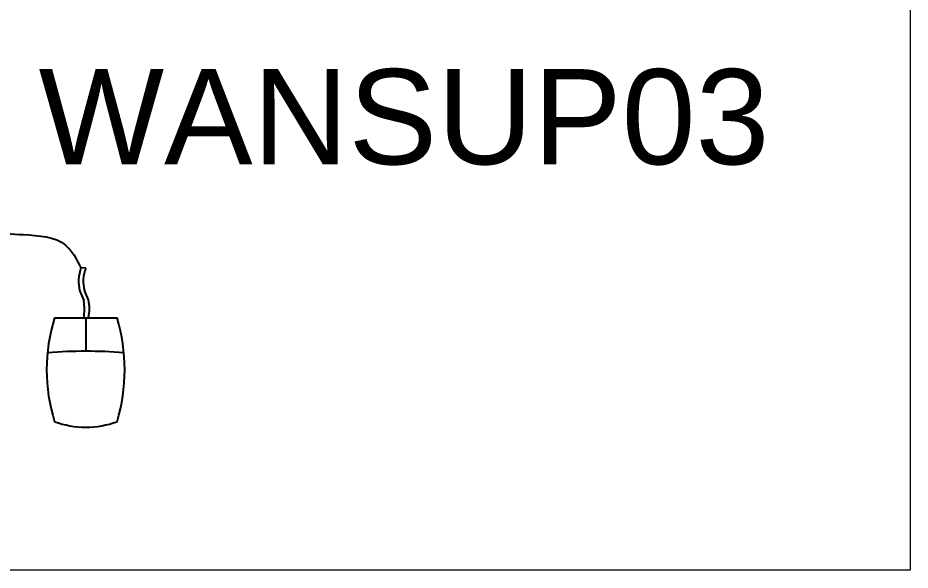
# Paper-space layout 'Sample Network Drawing - A1 Sheet' of a CAD drawing. Extents: x 49 to 806, y 22 to 564.
# Drawn here: x 448.6 to 472.06, y 305.87 to 320.38 of the extents above; entities that cross this region are included whole.
import ezdxf

# ---------------------------------------------------------------- set-up
doc = ezdxf.new("R2010")
doc.units = 0
for name, color, linetype, lineweight in [('G-ANNO-SYMB-EXST', 252, 'Continuous', 13), ('N-ANNO-TEXT-EXST', 252, 'Continuous', 18), ('N-EQPM-EXST', 252, 'Continuous', 25)]:
    doc.layers.add(name, color=color, linetype=linetype, lineweight=lineweight)
doc.styles.add('_CGS_2-5_NOTES', font='arial.ttf', dxfattribs={"height": 2.5})

psp = doc.layouts.new('Sample Network Drawing - A1 Sheet')

# ---------------------------------------------------------------- linework, layer by layer
at = {"layer": 'G-ANNO-SYMB-EXST', "ltscale": 10}
psp.add_lwpolyline([(321.726, 366.232), (472.061, 366.232), (472.061, 305.873), (321.726, 305.873)], close=True, dxfattribs=at)
at = {"layer": 'N-EQPM-EXST', "linetype": 'Continuous'}
for p, q in [((450.388, 313.808), (450.262, 313.815)), ((450.23, 313.203), (450.334, 312.954)), ((450.458, 312.978), (450.358, 313.221)), ((449.568, 312.501), (451.212, 312.501)), ((450.334, 312.502), (450.458, 312.502)), ((450.386, 312.496), (450.386, 311.626))]:
    psp.add_line(p, q, dxfattribs=at)
for centre, major_axis, start_param, end_param in [((451.685, 313.455), (1.485, 0), -3.43161, -2.940407), ((451.522, 313.472), (1.201, 0), 2.80575, 3.390534), ((448.736, 312.728), (1.62, 0), -0.165272, 0.165272), ((448.967, 312.74), (1.518, 0), -0.185939, 0.185939), ((455.661, 311.137), (6.302, 0), 2.883674, 3.399511), ((444.867, 311.137), (6.545, 0), -0.248101, 0.248101), ((450.39, 302.016), (11.318, 0), 1.482499, 1.659094), ((450.39, 311.403), (2.089, 0), -1.974968, -1.166625)]:
    psp.add_ellipse(centre, major_axis=major_axis, ratio=0.848743, start_param=start_param, end_param=end_param, dxfattribs=at)
at = {"layer": 'N-EQPM-EXST'}
psp.add_spline([(444.647, 315.144), (447.037, 314.826), (448.748, 314.687), (449.858, 314.41), (450.262, 313.815)], degree=3, dxfattribs=at)

# ---------------------------------------------------------------- texts
at = {"layer": 'N-ANNO-TEXT-EXST', "insert": (458.756, 319.034), "char_height": 2.5, "width": 25.6802, "attachment_point": 2, "style": '_CGS_2-5_NOTES'}
psp.add_mtext('WANSUP03', dxfattribs=at)

doc.saveas('drawing.dxf')
